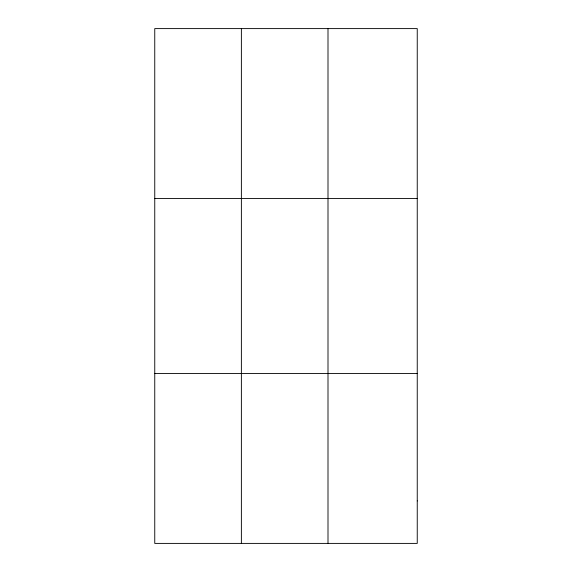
<?xml version="1.0" encoding="UTF-8"?>
<svg xmlns="http://www.w3.org/2000/svg" width="572" height="572" viewBox="0 0 572 572"><rect width="100%" height="100%" fill="white"/><g stroke="black" fill="none" stroke-linecap="round" stroke-linejoin="round"><path stroke-width="0.86" d="M241.377 543.4L241.377 28.6M327.999 543.4L327.999 28.6M154.755 198.484L417.245 198.484M154.755 373.516L417.245 373.516M417.245 500.929L417.245 543.4L154.755 543.4L154.755 28.6L417.245 28.6L417.245 500.929"/></g></svg>
